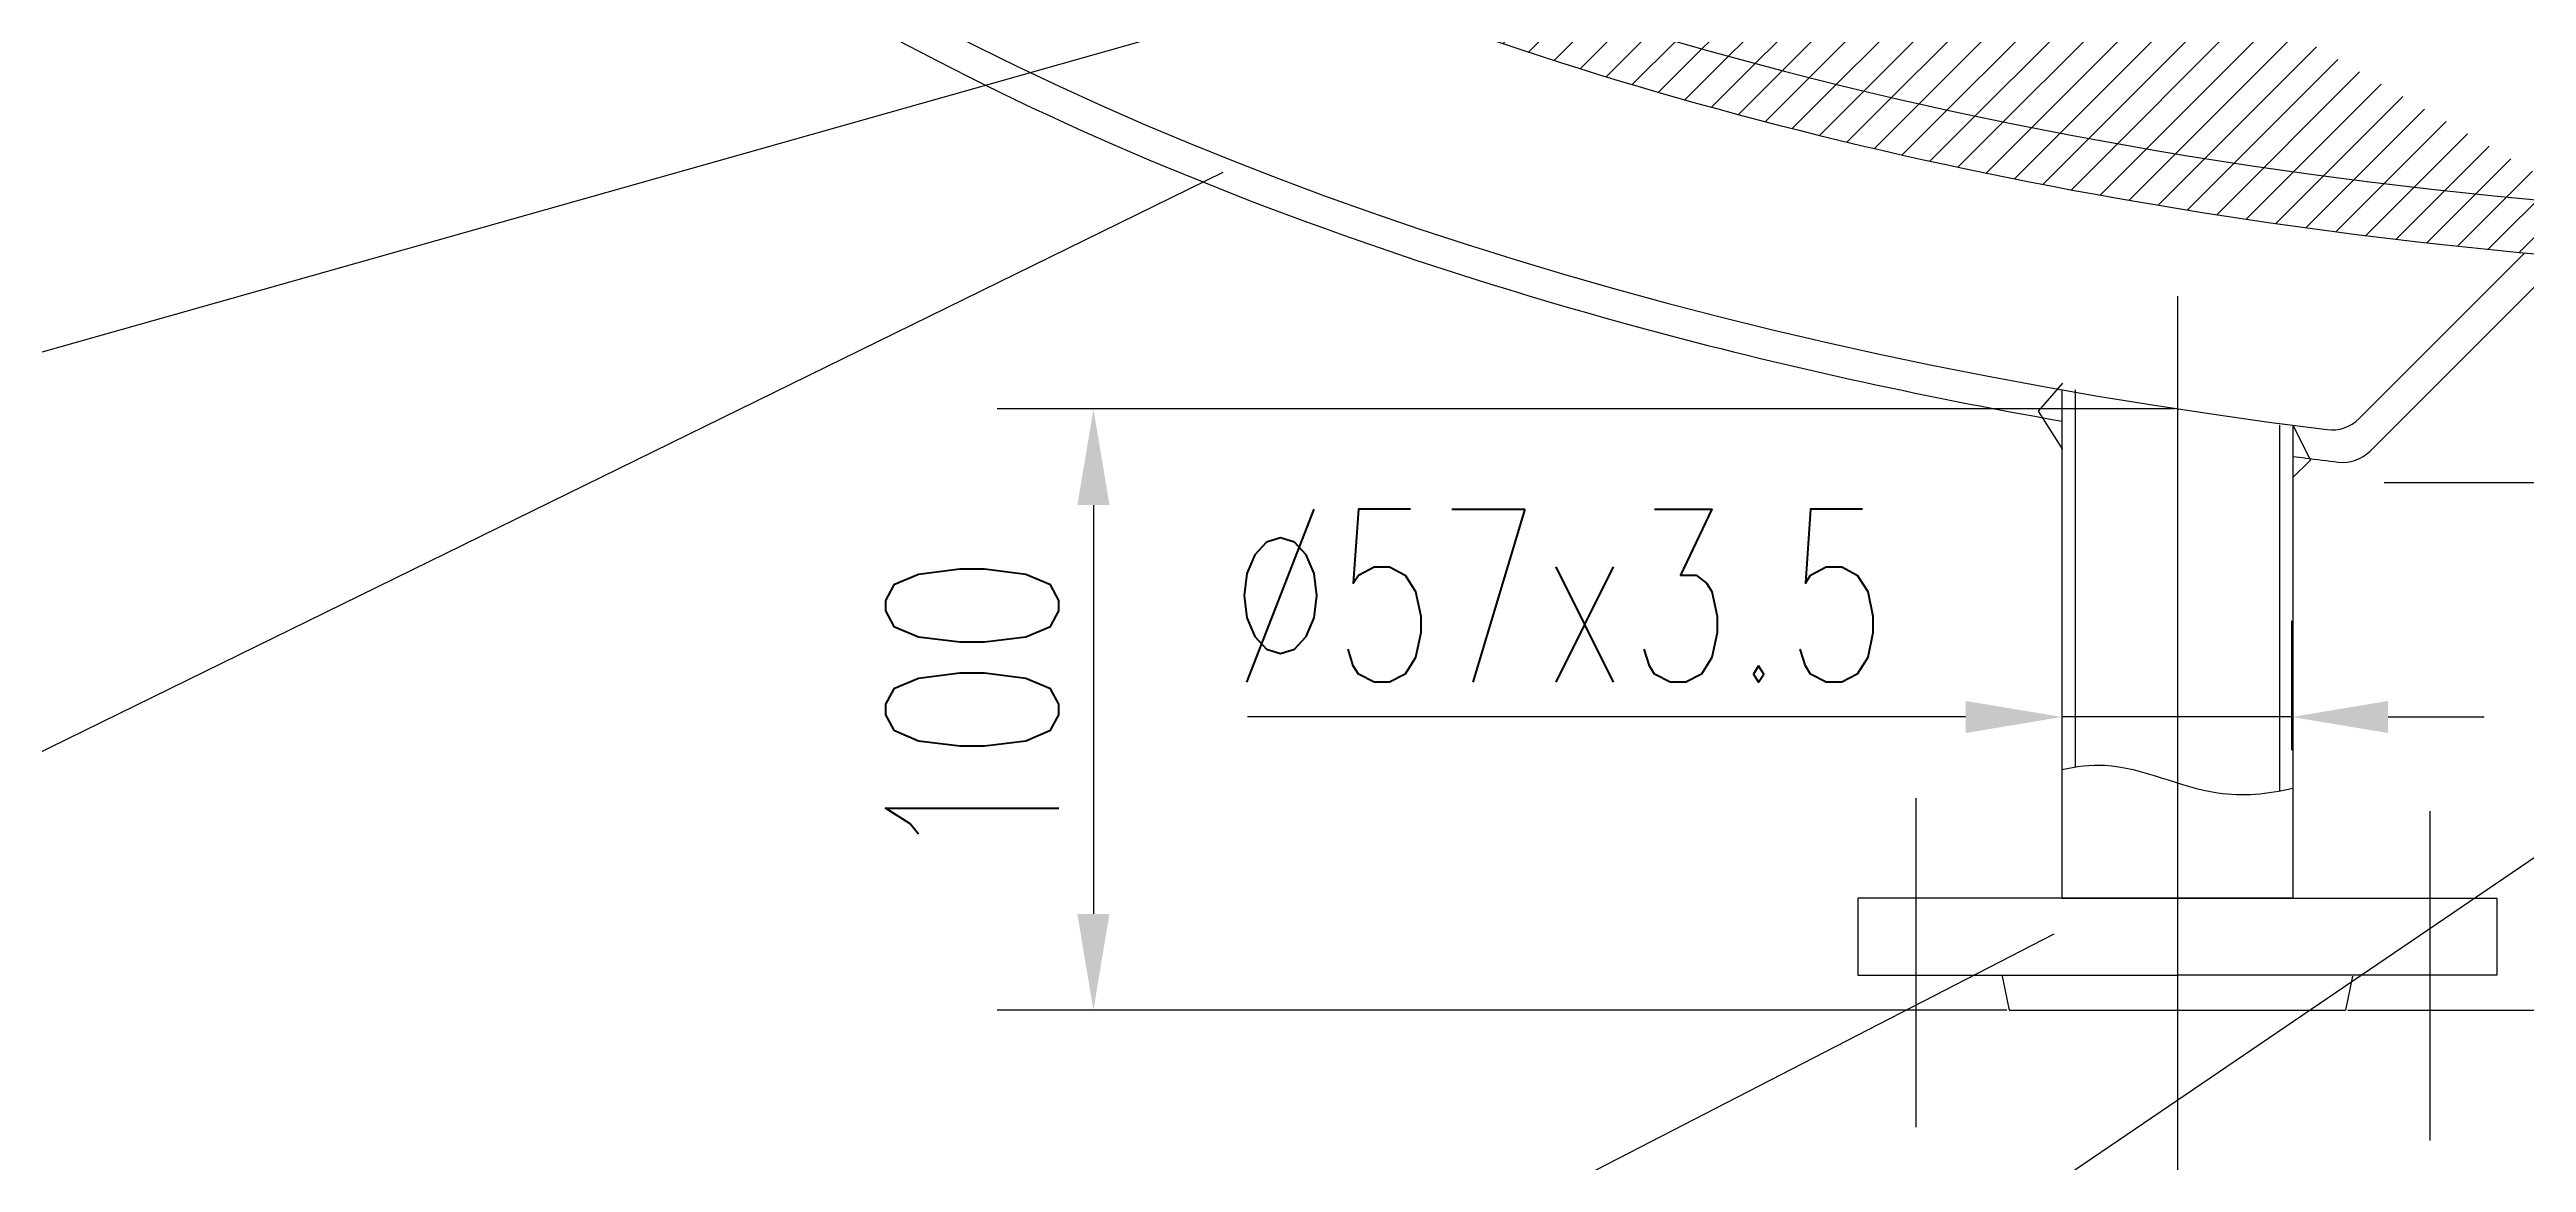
# Model space of a CAD drawing. Extents: x 0 to 594, y 0 to 841.
# Drawn here: x 92.3 to 156.6, y 434.2 to 463.1 of the extents above; entities that cross this region are included whole.
import ezdxf

# ---------------------------------------------------------------- set-up
doc = ezdxf.new("R2010")
doc.units = 0
doc.header["$LTSCALE"] = 10
doc.header["$MEASUREMENT"] = 0
doc.linetypes.add('CENTER', pattern=[2, 1.25, -0.25, 0.25, -0.25])
doc.layers.get('0').update_dxf_attribs({"linetype": 'CONTINUOUS'})
doc.layers.get('DEFPOINTS').update_dxf_attribs({"linetype": 'CONTINUOUS'})
for name, color, linetype in [('DIM', 4, 'CONTINUOUS'), ('FULL', 7, 'CONTINUOUS'), ('LAYER1', 1, 'CENTER'), ('THIN', 3, 'CONTINUOUS')]:
    doc.layers.add(name, color=color, linetype=linetype)
doc.styles.add('RMO4', font='romans.shx', dxfattribs={"width": 0.7, "height": 4.5})
doc.styles.get("Standard").update_dxf_attribs({"font": 'SIMFANG.TTF', "width": 0.7, "height": 5})
doc.dimstyles.get("Standard").update_dxf_attribs({"dimtxt": 0.18, "dimasz": 0.18, "dimexe": 0.18, "dimexo": 0.0625, "dimgap": 0.09, "dimtad": 0, "dimtih": 1, "dimtoh": 1, "dimdec": 4, "dimzin": 0, "dimdsep": 46, "dimtxsty": 'Standard', "dimcen": 0.09, "dimadec": 0, "dimazin": 0, "dimtfac": 1, "dimtdec": 4, "dimtofl": 0, "dimtmove": 0, "dimatfit": 3, "dimfxl": 1, "dimtolj": 1, "dimtzin": 0, "dimarcsym": 0})

# ---------------------------------------------------------------- blocks, each defined once
blk = doc.blocks.new('*D18')
at = {"color": 4, "linetype": 'ByBlock'}
for p, q in [((150.555, 444.941), (150.555, 448.302)), ((142.08, 445.802), (123.43, 445.802)), ((144.58, 445.893), (144.58, 443.302)), ((150.555, 445.802), (144.58, 445.802)), ((153.055, 445.802), (155.555, 445.802))]:
    blk.add_line(p, q, dxfattribs=at)
for points in [[(142.08, 446.218), (142.08, 445.385), (144.58, 445.802)], [(153.055, 446.218), (153.055, 445.385), (150.555, 445.802)]]:
    blk.add_solid(points, dxfattribs=at)
at = {"layer": 'DEFPOINTS', "color": 0, "linetype": 'ByBlock'}
for p in [(144.58, 445.955), (144.58, 445.802), (150.555, 444.879)]:
    blk.add_point(p, dxfattribs=at)
at = {"color": 3, "linetype": 'ByBlock', "insert": (131.505, 448.952), "char_height": 4.5, "attachment_point": 5, "style": 'RMO4'}
blk.add_mtext('\\A1;∅57x3.5', dxfattribs=at)
blk = doc.blocks.new('*D19')
at = {"color": 4, "linetype": 'ByBlock'}
for p, q in [((147.518, 453.803), (116.924, 453.803)), ((119.424, 451.303), (119.424, 440.687)), ((143.148, 438.187), (116.924, 438.187))]:
    blk.add_line(p, q, dxfattribs=at)
for points in [[(119.007, 451.303), (119.84, 451.303), (119.424, 453.803)], [(119.007, 440.687), (119.84, 440.687), (119.424, 438.187)]]:
    blk.add_solid(points, dxfattribs=at)
at = {"layer": 'DEFPOINTS', "color": 0, "linetype": 'ByBlock'}
for p in [(147.58, 453.803), (119.424, 438.187), (143.21, 438.187)]:
    blk.add_point(p, dxfattribs=at)
at = {"color": 3, "linetype": 'ByBlock', "insert": (116.274, 445.995), "char_height": 4.5, "attachment_point": 5, "rotation": 90, "style": 'RMO4'}
blk.add_mtext('\\A1;100', dxfattribs=at)
blk = doc.blocks.new('*D97')
at = {"color": 4, "linetype": 'ByBlock'}
for p, q in [((169.643, 810.926), (312.15, 810.926)), ((309.65, 808.426), (309.65, 440.687)), ((152.013, 438.187), (312.15, 438.187))]:
    blk.add_line(p, q, dxfattribs=at)
for points in [[(309.233, 808.426), (310.067, 808.426), (309.65, 810.926)], [(309.233, 440.687), (310.067, 440.687), (309.65, 438.187)]]:
    blk.add_solid(points, dxfattribs=at)
at = {"layer": 'DEFPOINTS', "color": 0, "linetype": 'ByBlock'}
for p in [(169.58, 810.926), (151.951, 438.187), (309.65, 438.187)]:
    blk.add_point(p, dxfattribs=at)
at = {"color": 3, "linetype": 'ByBlock', "insert": (306.5, 624.557), "char_height": 4.5, "attachment_point": 5, "rotation": 90, "style": 'RMO4'}
blk.add_mtext('\\A1;~3400', dxfattribs=at)

msp = doc.modelspace()

# ---------------------------------------------------------------- hatches: boundary and pattern name
at = {"layer": 'THIN'}
h = msp.add_hatch(dxfattribs=at)
h.set_pattern_fill('ANSI31', color=256, scale=5, style=0)
edge = h.paths.add_edge_path(flags=16)
edge.add_spline(control_points=[(165.33359, 457.31793), (163.41583, 457.37568), (161.50265, 457.47242), (159.60027, 457.6079)], knot_values=[1.42917238, 1.42917238, 1.42917238, 1.42917238, 1.51069291, 1.51069291, 1.51069291, 1.51069291], degree=3, periodic=0)
edge.add_line((159.60027, 457.6079), (159.60027, 453.82354))
edge.add_line((159.60027, 453.82354), (161.09872, 453.82354))
edge.add_line((161.09872, 453.82354), (161.09872, 457.51669))
edge = h.paths.add_edge_path()
edge.add_line((161.09872, 453.82354), (165.33359, 453.82354))
edge.add_line((165.33359, 453.82354), (165.33359, 457.31793))
edge.add_spline(control_points=[(165.33359, 457.31793), (161.70958, 457.42706), (158.10193, 457.67541), (148.35023, 458.73586), (142.32693, 459.83036), (131.05868, 462.78756), (125.81463, 464.64973), (116.46955, 469.02487), (112.36861, 471.53705), (105.59834, 477.06997), (102.92714, 480.09222), (100.13529, 484.94905), (99.40592, 486.65687), (98.42815, 490.12767), (98.18033, 491.89048), (98.18033, 493.65367)], knot_values=[0, 0, 0, 0, 0.15405026, 0.15405026, 0.42324317, 0.42324317, 0.69243609, 0.69243609, 0.96162901, 0.96162901, 1.23082193, 1.23082193, 1.37075742, 1.37075742, 1.51069291, 1.51069291, 1.51069291, 1.51069291], degree=3, periodic=0)
edge.add_line((161.09872, 457.51137), (161.09872, 453.82354))

# ---------------------------------------------------------------- linework, layer by layer
at = {"layer": 'DIM'}
for p, q in [((45.66199, 442.14922), (164.69733, 475.80361)), ((45.66199, 422.14922), (122.79689, 459.94964)), ((176.36619, 455.40202), (45.66199, 366.59527)), ((45.66199, 389.37225), (144.38196, 440.16698))]:
    msp.add_line(p, q, dxfattribs=at)
at = {"layer": 'FULL'}
for p, q in [((156.60525, 457.85448), (152.2995, 453.54874)), ((157.64368, 457.76154), (152.58922, 452.70708)), ((144.59764, 454.46723), (143.96291, 453.74262)), ((144.58033, 454.29833), (144.58033, 441.09963)), ((144.93033, 454.29833), (144.93033, 444.50413)), ((143.96291, 453.74262), (144.59764, 452.74627)), ((150.23033, 453.37695), (150.23033, 443.8789)), ((150.58033, 453.37695), (150.58033, 441.09963)), ((150.58227, 453.38031), (151.03565, 452.47454)), ((151.03565, 452.47454), (150.58227, 452.02166)), ((152.95074, 451.89335), (165.58033, 451.89335)), ((147.58033, 441.09963), (139.28033, 441.09963)), ((139.28033, 441.09963), (139.28033, 439.09963)), ((144.58033, 441.09963), (147.58033, 441.09963)), ((150.58033, 441.09963), (147.58033, 441.09963)), ((147.58033, 441.09963), (155.88033, 441.09963)), ((155.88033, 441.09963), (155.88033, 439.09963)), ((139.28033, 439.09963), (147.58033, 439.09963)), ((143.03341, 439.06974), (143.21008, 438.18736)), ((155.88033, 439.09963), (147.58033, 439.09963)), ((152.12725, 439.06974), (151.95058, 438.18736)), ((143.21008, 438.18736), (151.95058, 438.18736))]:
    msp.add_line(p, q, dxfattribs=at)
for centre, start in [((151.5924, 454.25585), 262.9074165), ((151.88211, 453.41419), 263.0687277)]:
    msp.add_arc(centre, 1, start, 315, dxfattribs=at)
for centre, major_axis, start_param, end_param in [((169.58033, 493.65367), (-70, 0), 0, 1.48078862), ((169.58033, 489.65367), (-75, 0), 0.0402134, 1.32690005)]:
    msp.add_ellipse(centre, major_axis=major_axis, ratio=0.5, start_param=start_param, end_param=end_param, dxfattribs=at)
for points, knots in [([(98.18033, 493.65367), (98.18033, 491.89048), (98.42815, 490.12767), (99.40592, 486.65687), (100.13529, 484.94905), (102.92714, 480.09222), (105.59834, 477.06997), (112.36861, 471.53705), (116.46955, 469.02487), (125.81463, 464.64973), (131.05868, 462.78756), (142.32693, 459.83036), (148.35023, 458.73586), (158.10193, 457.67541), (161.70958, 457.42706), (165.33359, 457.31793)], [0, 0, 0, 0, 0.13993549, 0.13993549, 0.27987098, 0.27987098, 0.5490639, 0.5490639, 0.81825682, 0.81825682, 1.08744973, 1.08744973, 1.35664265, 1.35664265, 1.51069291, 1.51069291, 1.51069291, 1.51069291]), ([(98.55443, 476.22414), (100.62436, 473.41408), (103.33642, 470.74309), (110.05446, 465.68315), (114.11758, 463.31411), (123.25098, 459.14548), (128.32093, 457.34627), (137.22655, 454.94268), (140.85278, 454.1413), (144.58033, 453.4863)], [0.352747958, 0.352747958, 0.352747958, 0.352747958, 0.586047426, 0.586047426, 0.830935578, 0.830935578, 1.075823729, 1.075823729, 1.232913287, 1.232913287, 1.232913287, 1.232913287]), ([(150.58033, 452.57016), (150.69267, 452.55554), (150.80508, 452.54104), (151.19844, 452.4908), (151.47974, 452.45574), (151.76143, 452.4215)], [1.3160949769, 1.3160949769, 1.3160949769, 1.3160949769, 1.3207118812, 1.3207118812, 1.3322423327, 1.3322423327, 1.3322423327, 1.3322423327])]:
    msp.add_open_spline(points, degree=3, knots=knots, dxfattribs=at)
at = {"layer": 'LAYER1', "ltscale": 5}
msp.add_line((147.58033, 456.732), (147.58033, 416.10577), dxfattribs=at)
at = {"layer": 'LAYER1'}
for p, q in [((140.7911, 443.69438), (140.7911, 435.14504)), ((154.1427, 443.3524), (154.1427, 434.80307))]:
    msp.add_line(p, q, dxfattribs=at)
at = {"layer": 'THIN'}
msp.add_open_spline([(144.58033, 444.43736), (144.9533, 444.52104), (146.3079, 444.69063), (148.29238, 443.63374), (149.92751, 443.79988), (150.58033, 443.95167)], degree=3, knots=[1.42522051, 1.42522051, 1.42522051, 1.42522051, 2.56928837, 5.586831, 7.583993, 7.583993, 7.583993, 7.583993], dxfattribs=at)

# ---------------------------------------------------------------- dimensions: what is measured, and where the dimension line sits
at = {"layer": 'DIM'}
dim = msp.add_linear_dim(base=(309.65, 438.18736), p1=(169.58033, 810.92613), p2=(151.95058, 438.18736), angle=90, text='~3400', dimstyle='Standard', override={"dimasz": 2.5, "dimexe": 2.5, "dimgap": 0.9, "dimtad": 1, "dimtih": 0, "dimtoh": 0, "dimtxsty": 'RMO4', "dimclrd": 4, "dimclre": 4, "dimclrt": 3, "dimtofl": 1, "dimatfit": 0}, dxfattribs=at)
dim.commit()
dim.dimension.update_dxf_attribs({"geometry": '*D97', "text_midpoint": (306.5, 624.55675)})
at = {"layer": 'FULL'}
dim = msp.add_linear_dim(base=(119.4238, 438.18736), p1=(147.58033, 453.80328), p2=(143.21008, 438.18736), angle=90, text='100', dimstyle='Standard', override={"dimasz": 2.5, "dimexe": 2.5, "dimgap": 0.9, "dimtad": 1, "dimtih": 0, "dimtoh": 0, "dimtxsty": 'RMO4', "dimclrd": 4, "dimclre": 4, "dimclrt": 3, "dimtofl": 1, "dimatfit": 0}, dxfattribs=at)
dim.commit()
dim.dimension.update_dxf_attribs({"geometry": '*D19', "text_midpoint": (116.2738, 445.99532)})
dim = msp.add_linear_dim(base=(144.58033, 445.80157), p1=(150.55477, 444.87873), p2=(144.58033, 445.95538), text='%%c57x3.5', dimstyle='Standard', override={"dimasz": 2.5, "dimexe": 2.5, "dimgap": 0.9, "dimtad": 1, "dimtih": 0, "dimtoh": 0, "dimtxsty": 'RMO4', "dimclrd": 4, "dimclre": 4, "dimclrt": 3, "dimtofl": 1, "dimatfit": 0}, dxfattribs=at)
dim.commit()
dim.dimension.update_dxf_attribs({"geometry": '*D18', "text_midpoint": (131.50533, 448.95157)})

doc.saveas('drawing.dxf')
